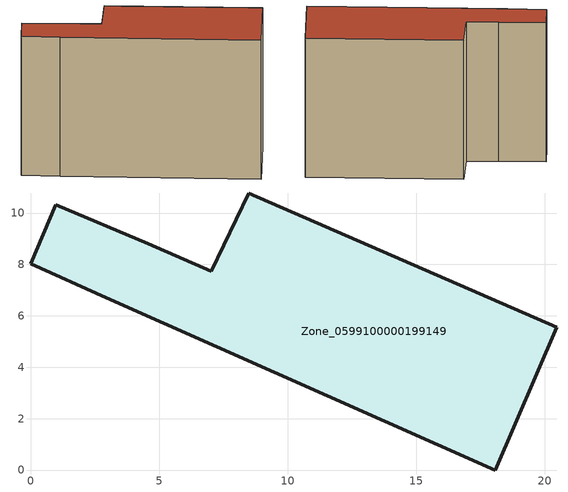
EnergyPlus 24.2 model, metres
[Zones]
Zone_0599100000199149
 floor ground (C_G): 18.07,0 2.94,6.7 0,8.03 0.97,10.33 4.57,8.8 7.02,7.73 8.47,10.78 20.46,5.55 z0
 wall outside (C_F): 20.46,5.55 8.47,10.78 7.02,7.73 4.57,8.8 0.97,10.33 0,8.03 2.94,6.7 18.07,0 20.46,5.55 z0:12.72
 roof outside (C_R): 2.94,6.7 18.07,0 20.46,5.55 8.47,10.78 7.02,7.73 4.57,8.8 0.97,10.33 0,8.03 z12.72
[BUILDING]
Pand.0599100000199149: North Axis=0; Terrain=City; Loads Convergence Tolerance Value=0.04; Temperature Convergence Tolerance Value=0.4; Solar Distribution=FullExterior; Maximum Number of Warmup Days=25; Minimum Number of Warmup Days=1
[Site:Location]
Rotterdam.The.Hague.AP_ZH_NLD Design_Conditions: Latitude=51.96; Longitude=4.45; Time Zone=1; Elevation=-4.5
[SITE:GROUNDTEMPERATURE:BUILDINGSURFACE]
18, 18, 18, 18, 18, 18, 18, 18, 18, 18, 18, 18
[MATERIAL] Thermal Absorptance=0.9; Solar Absorptance=0.7; Visible Absorptance=0.7
Name | Roughness | Thickness | Conductivity | Density | Specific Heat
G.TI.1946 | MediumSmooth | 0.15 | 1 | 540 | 1210
F.TI.1946 | Rough | 0.3 | 0.857143 | 1920 | 840
R.TI.1946 | MediumRough | 0.2 | 0.1 | 1500 | 1000
[CONSTRUCTION]
C_G: G.TI.1946
C_F: F.TI.1946
C_R: R.TI.1946
[ZONE]
Zone_0599100000199149: Type=1; Multiplier=1; Ceiling Height=Autocalculate; Volume=Autocalculate; Floor Area=autocalculate; Part of Total Floor Area=Yes
[ZONEINFILTRATION:DESIGNFLOWRATE]
Infil_Zone_0599100000199149: Zone or ZoneList or Space or SpaceList=Zone_0599100000199149; Schedule=AlwaysOn; Design Flow Rate Calculation Method=Flow/Area; Flow Rate per Floor Area=0.003; Constant Term Coefficient=1; Temperature Term Coefficient=0; Velocity Term Coefficient=0; Velocity Squared Term Coefficient=0
[HVACTEMPLATE:ZONE:IDEALLOADSAIRSYSTEM]
Zone_0599100000199149: Maximum Heating Supply Air Temperature=50; Minimum Cooling Supply Air Temperature=13; Maximum Heating Supply Air Humidity Ratio=0.0156; Minimum Cooling Supply Air Humidity Ratio=0.0077; Heating Limit=NoLimit; Cooling Limit=NoLimit; Dehumidification Control Type=ConstantSensibleHeatRatio; Cooling Sensible Heat Ratio=0.7; Dehumidification Setpoint=60; Humidification Control Type=None; Humidification Setpoint=30; Outdoor Air Method=None; Outdoor Air Flow Rate per Person=0.00944; Outdoor Air Flow Rate per Zone Floor Area=0; Outdoor Air Flow Rate per Zone=0; Demand Controlled Ventilation Type=None; Outdoor Air Economizer Type=NoEconomizer; Heat Recovery Type=None; Sensible Heat Recovery Effectiveness=0.7; Latent Heat Recovery Effectiveness=0.65
[ZONECONTROL:THERMOSTAT]
ThermostatControl_Zone_0599100000199149: Zone or ZoneList=Zone_0599100000199149; Control Type Schedule=DualSetpointControlType; Control 1=Thermostat_Zone_0599100000199149; Temperature Difference Between Cutout And Setpoint=0
[THERMOSTATSETPOINT:DUALSETPOINT]
Thermostat_Zone_0599100000199149: Heating Setpoint Temperature Schedule=HeatingSetpoint_Zone_0599100000199149; Cooling Setpoint Temperature Schedule=CoolingSetpoint_Zone_0599100000199149
[SCHEDULE:COMPACT]
HeatingSetpoint_Zone_0599100000199149: Through: 12/31, For: AllDays, Until: 24:00, 21
CoolingSetpoint_Zone_0599100000199149: Through: 12/31, For: AllDays, Until: 24:00, 24
DualSetpointControlType: Through: 12/31, For: AllDays, Until: 24:00, 4
AlwaysOn: Through: 12/31, For: AllDays, Until: 24:00, 1
